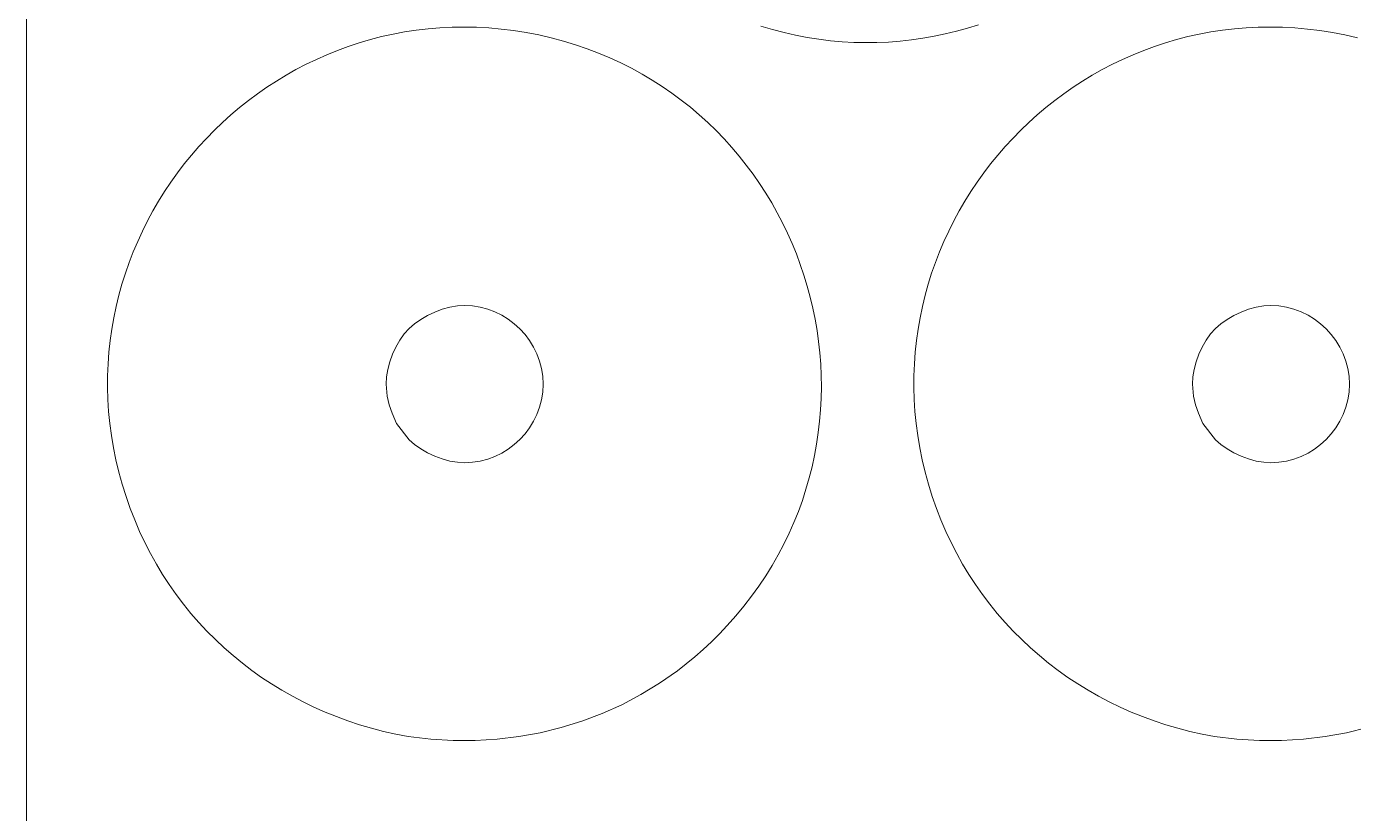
# Model space of a CAD drawing. Header units: centimetres. Extents: x -43.9 to 43.9, y -33.6 to 33.6.
# Drawn here: x -25.08 to -18.25, y -24.14 to -20.09 of the extents above; entities that cross this region are included whole.
import ezdxf

# ---------------------------------------------------------------- set-up
doc = ezdxf.new("R2010")
doc.units = ezdxf.units.CM
doc.header["$MEASUREMENT"] = 0
doc.layers.add('Camada 1', color=7, linetype='Continuous')

msp = doc.modelspace()

# ---------------------------------------------------------------- linework, layer by layer
at = {"layer": 'Camada 1', "color": 4, "lineweight": 9}
msp.add_open_spline([(-25.07839, 11.64976), (-25.07839, 11.64976), (-25.07839, -33.57024), (-25.07839, -33.57024)], degree=3, dxfattribs=at)
at = {"layer": 'Camada 1', "color": 3, "lineweight": 9}
for points in [[(-21.23704, -20.10467), (-21.23704, -20.10467), (-21.29642, -20.08676), (-21.29642, -20.08676)], [(-20.17673, -20.08002), (-20.17673, -20.08002), (-20.2329, -20.09745), (-20.2329, -20.09745)], [(-23.36489, -20.17287), (-23.36489, -20.17287), (-23.30761, -20.15606), (-23.30761, -20.15606)], [(-23.30761, -20.15606), (-23.30761, -20.15606), (-23.24958, -20.1411), (-23.24958, -20.1411)], [(-23.24958, -20.1411), (-23.24958, -20.1411), (-23.19081, -20.12805), (-23.19081, -20.12805)], [(-23.19081, -20.12805), (-23.19081, -20.12805), (-23.13136, -20.11692), (-23.13136, -20.11692)], [(-23.13136, -20.11692), (-23.13136, -20.11692), (-23.07124, -20.10777), (-23.07124, -20.10777)], [(-23.07124, -20.10777), (-23.07124, -20.10777), (-23.01051, -20.10062), (-23.01051, -20.10062)], [(-23.01051, -20.10062), (-23.01051, -20.10062), (-22.94916, -20.09552), (-22.94916, -20.09552)], [(-22.94916, -20.09552), (-22.94916, -20.09552), (-22.88725, -20.09249), (-22.88725, -20.09249)], [(-22.88725, -20.09249), (-22.88725, -20.09249), (-22.82482, -20.09159), (-22.82482, -20.09159)], [(-22.82482, -20.09159), (-22.82482, -20.09159), (-22.76188, -20.09283), (-22.76188, -20.09283)], [(-22.76188, -20.09283), (-22.76188, -20.09283), (-22.69848, -20.09626), (-22.69848, -20.09626)], [(-22.69848, -20.09626), (-22.69848, -20.09626), (-22.63463, -20.10193), (-22.63463, -20.10193)], [(-22.63463, -20.10193), (-22.63463, -20.10193), (-22.57038, -20.10985), (-22.57038, -20.10985)], [(-22.57038, -20.10985), (-22.57038, -20.10985), (-22.50578, -20.12008), (-22.50578, -20.12008)], [(-22.50578, -20.12008), (-22.50578, -20.12008), (-22.44083, -20.13264), (-22.44083, -20.13264)], [(-22.44083, -20.13264), (-22.44083, -20.13264), (-22.37658, -20.14735), (-22.37658, -20.14735)], [(-22.37658, -20.14735), (-22.37658, -20.14735), (-22.31357, -20.16408), (-22.31357, -20.16408)], [(-21.17745, -20.12042), (-21.17745, -20.12042), (-21.23704, -20.10467), (-21.23704, -20.10467)], [(-21.1177, -20.13402), (-21.1177, -20.13402), (-21.17745, -20.12042), (-21.17745, -20.12042)], [(-21.05783, -20.14553), (-21.05783, -20.14553), (-21.1177, -20.13402), (-21.1177, -20.13402)], [(-20.99789, -20.15493), (-20.99789, -20.15493), (-21.05783, -20.14553), (-21.05783, -20.14553)], [(-20.93794, -20.16227), (-20.93794, -20.16227), (-20.99789, -20.15493), (-20.99789, -20.15493)], [(-20.52131, -20.15768), (-20.52131, -20.15768), (-20.58018, -20.16417), (-20.58018, -20.16417)], [(-20.46277, -20.14932), (-20.46277, -20.14932), (-20.52131, -20.15768), (-20.52131, -20.15768)], [(-20.40462, -20.13908), (-20.40462, -20.13908), (-20.46277, -20.14932), (-20.46277, -20.14932)], [(-20.3469, -20.12701), (-20.3469, -20.12701), (-20.40462, -20.13908), (-20.40462, -20.13908)], [(-20.28964, -20.11313), (-20.28964, -20.11313), (-20.3469, -20.12701), (-20.3469, -20.12701)], [(-20.2329, -20.09745), (-20.2329, -20.09745), (-20.28964, -20.11313), (-20.28964, -20.11313)], [(-19.21282, -20.17287), (-19.21282, -20.17287), (-19.15555, -20.15606), (-19.15555, -20.15606)], [(-19.15555, -20.15606), (-19.15555, -20.15606), (-19.09751, -20.1411), (-19.09751, -20.1411)], [(-19.09751, -20.1411), (-19.09751, -20.1411), (-19.03875, -20.12805), (-19.03875, -20.12805)], [(-19.03875, -20.12805), (-19.03875, -20.12805), (-18.9793, -20.11692), (-18.9793, -20.11692)], [(-18.9793, -20.11692), (-18.9793, -20.11692), (-18.91918, -20.10777), (-18.91918, -20.10777)], [(-18.91918, -20.10777), (-18.91918, -20.10777), (-18.85843, -20.10062), (-18.85843, -20.10062)], [(-18.85843, -20.10062), (-18.85843, -20.10062), (-18.79708, -20.09552), (-18.79708, -20.09552)], [(-18.79708, -20.09552), (-18.79708, -20.09552), (-18.73518, -20.09249), (-18.73518, -20.09249)], [(-18.73518, -20.09249), (-18.73518, -20.09249), (-18.67274, -20.09159), (-18.67274, -20.09159)], [(-18.67274, -20.09159), (-18.67274, -20.09159), (-18.6098, -20.09283), (-18.6098, -20.09283)], [(-18.6098, -20.09283), (-18.6098, -20.09283), (-18.5464, -20.09626), (-18.5464, -20.09626)], [(-18.5464, -20.09626), (-18.5464, -20.09626), (-18.48256, -20.10193), (-18.48256, -20.10193)], [(-18.48256, -20.10193), (-18.48256, -20.10193), (-18.41832, -20.10985), (-18.41832, -20.10985)], [(-18.41832, -20.10985), (-18.41832, -20.10985), (-18.35371, -20.12008), (-18.35371, -20.12008)], [(-18.35371, -20.12008), (-18.35371, -20.12008), (-18.28876, -20.13264), (-18.28876, -20.13264)], [(-18.28876, -20.13264), (-18.28876, -20.13264), (-18.22452, -20.14735), (-18.22452, -20.14735)], [(-23.53184, -20.23409), (-23.53184, -20.23409), (-23.47703, -20.21192), (-23.47703, -20.21192)], [(-23.47703, -20.21192), (-23.47703, -20.21192), (-23.42138, -20.1915), (-23.42138, -20.1915)], [(-23.42138, -20.1915), (-23.42138, -20.1915), (-23.36489, -20.17287), (-23.36489, -20.17287)], [(-22.31357, -20.16408), (-22.31357, -20.16408), (-22.25181, -20.18278), (-22.25181, -20.18278)], [(-22.25181, -20.18278), (-22.25181, -20.18278), (-22.19131, -20.2034), (-22.19131, -20.2034)], [(-22.19131, -20.2034), (-22.19131, -20.2034), (-22.13209, -20.22589), (-22.13209, -20.22589)], [(-22.13209, -20.22589), (-22.13209, -20.22589), (-22.07418, -20.2502), (-22.07418, -20.2502)], [(-20.878, -20.16757), (-20.878, -20.16757), (-20.93794, -20.16227), (-20.93794, -20.16227)], [(-20.81812, -20.17084), (-20.81812, -20.17084), (-20.878, -20.16757), (-20.878, -20.16757)], [(-20.75836, -20.17212), (-20.75836, -20.17212), (-20.81812, -20.17084), (-20.81812, -20.17084)], [(-20.69875, -20.17141), (-20.69875, -20.17141), (-20.75836, -20.17212), (-20.75836, -20.17212)], [(-20.63935, -20.16876), (-20.63935, -20.16876), (-20.69875, -20.17141), (-20.69875, -20.17141)], [(-20.58018, -20.16417), (-20.58018, -20.16417), (-20.63935, -20.16876), (-20.63935, -20.16876)], [(-19.37977, -20.23409), (-19.37977, -20.23409), (-19.32497, -20.21192), (-19.32497, -20.21192)], [(-19.32497, -20.21192), (-19.32497, -20.21192), (-19.2693, -20.1915), (-19.2693, -20.1915)], [(-19.2693, -20.1915), (-19.2693, -20.1915), (-19.21282, -20.17287), (-19.21282, -20.17287)], [(-23.69079, -20.31071), (-23.69079, -20.31071), (-23.63875, -20.28352), (-23.63875, -20.28352)], [(-23.63875, -20.28352), (-23.63875, -20.28352), (-23.58575, -20.25797), (-23.58575, -20.25797)], [(-23.58575, -20.25797), (-23.58575, -20.25797), (-23.53184, -20.23409), (-23.53184, -20.23409)], [(-22.07418, -20.2502), (-22.07418, -20.2502), (-22.01758, -20.27631), (-22.01758, -20.27631)], [(-22.01758, -20.27631), (-22.01758, -20.27631), (-21.96231, -20.30413), (-21.96231, -20.30413)], [(-19.53872, -20.31071), (-19.53872, -20.31071), (-19.48668, -20.28352), (-19.48668, -20.28352)], [(-19.48668, -20.28352), (-19.48668, -20.28352), (-19.43369, -20.25797), (-19.43369, -20.25797)], [(-19.43369, -20.25797), (-19.43369, -20.25797), (-19.37977, -20.23409), (-19.37977, -20.23409)], [(-23.79188, -20.36987), (-23.79188, -20.36987), (-23.74184, -20.33951), (-23.74184, -20.33951)], [(-23.74184, -20.33951), (-23.74184, -20.33951), (-23.69079, -20.31071), (-23.69079, -20.31071)], [(-21.96231, -20.30413), (-21.96231, -20.30413), (-21.90837, -20.33366), (-21.90837, -20.33366)], [(-21.90837, -20.33366), (-21.90837, -20.33366), (-21.8558, -20.36481), (-21.8558, -20.36481)], [(-19.63981, -20.36987), (-19.63981, -20.36987), (-19.58978, -20.33951), (-19.58978, -20.33951)], [(-19.58978, -20.33951), (-19.58978, -20.33951), (-19.53872, -20.31071), (-19.53872, -20.31071)], [(-23.88877, -20.43514), (-23.88877, -20.43514), (-23.84086, -20.40176), (-23.84086, -20.40176)], [(-23.84086, -20.40176), (-23.84086, -20.40176), (-23.79188, -20.36987), (-23.79188, -20.36987)], [(-21.8558, -20.36481), (-21.8558, -20.36481), (-21.80461, -20.39755), (-21.80461, -20.39755)], [(-21.80461, -20.39755), (-21.80461, -20.39755), (-21.75481, -20.43184), (-21.75481, -20.43184)], [(-19.7367, -20.43514), (-19.7367, -20.43514), (-19.6888, -20.40176), (-19.6888, -20.40176)], [(-19.6888, -20.40176), (-19.6888, -20.40176), (-19.63981, -20.36987), (-19.63981, -20.36987)], [(-23.98119, -20.50622), (-23.98119, -20.50622), (-23.93555, -20.46997), (-23.93555, -20.46997)], [(-23.93555, -20.46997), (-23.93555, -20.46997), (-23.88877, -20.43514), (-23.88877, -20.43514)], [(-21.75481, -20.43184), (-21.75481, -20.43184), (-21.70641, -20.46763), (-21.70641, -20.46763)], [(-21.70641, -20.46763), (-21.70641, -20.46763), (-21.65943, -20.50486), (-21.65943, -20.50486)], [(-19.82912, -20.50622), (-19.82912, -20.50622), (-19.78349, -20.46997), (-19.78349, -20.46997)], [(-19.78349, -20.46997), (-19.78349, -20.46997), (-19.7367, -20.43514), (-19.7367, -20.43514)], [(-24.06889, -20.58283), (-24.06889, -20.58283), (-24.02565, -20.54386), (-24.02565, -20.54386)], [(-24.02565, -20.54386), (-24.02565, -20.54386), (-23.98119, -20.50622), (-23.98119, -20.50622)], [(-21.65943, -20.50486), (-21.65943, -20.50486), (-21.6139, -20.5435), (-21.6139, -20.5435)], [(-21.6139, -20.5435), (-21.6139, -20.5435), (-21.56981, -20.58349), (-21.56981, -20.58349)], [(-19.91683, -20.58283), (-19.91683, -20.58283), (-19.87358, -20.54386), (-19.87358, -20.54386)], [(-19.87358, -20.54386), (-19.87358, -20.54386), (-19.82912, -20.50622), (-19.82912, -20.50622)], [(-24.15162, -20.66467), (-24.15162, -20.66467), (-24.1109, -20.62311), (-24.1109, -20.62311)], [(-24.1109, -20.62311), (-24.1109, -20.62311), (-24.06889, -20.58283), (-24.06889, -20.58283)], [(-21.56981, -20.58349), (-21.56981, -20.58349), (-21.52719, -20.62479), (-21.52719, -20.62479)], [(-21.52719, -20.62479), (-21.52719, -20.62479), (-21.48607, -20.66736), (-21.48607, -20.66736)], [(-19.99954, -20.66467), (-19.99954, -20.66467), (-19.95882, -20.62311), (-19.95882, -20.62311)], [(-19.95882, -20.62311), (-19.95882, -20.62311), (-19.91683, -20.58283), (-19.91683, -20.58283)], [(-24.19102, -20.70746), (-24.19102, -20.70746), (-24.15162, -20.66467), (-24.15162, -20.66467)], [(-21.48607, -20.66736), (-21.48607, -20.66736), (-21.44644, -20.71113), (-21.44644, -20.71113)], [(-20.03896, -20.70746), (-20.03896, -20.70746), (-19.99954, -20.66467), (-19.99954, -20.66467)], [(-24.26579, -20.79659), (-24.26579, -20.79659), (-24.22909, -20.75144), (-24.22909, -20.75144)], [(-24.22909, -20.75144), (-24.22909, -20.75144), (-24.19102, -20.70746), (-24.19102, -20.70746)], [(-21.44644, -20.71113), (-21.44644, -20.71113), (-21.40834, -20.75607), (-21.40834, -20.75607)], [(-21.40834, -20.75607), (-21.40834, -20.75607), (-21.37176, -20.80214), (-21.37176, -20.80214)], [(-20.11371, -20.79659), (-20.11371, -20.79659), (-20.07702, -20.75144), (-20.07702, -20.75144)], [(-20.07702, -20.75144), (-20.07702, -20.75144), (-20.03896, -20.70746), (-20.03896, -20.70746)], [(-24.30107, -20.84287), (-24.30107, -20.84287), (-24.26579, -20.79659), (-24.26579, -20.79659)], [(-21.37176, -20.80214), (-21.37176, -20.80214), (-21.33672, -20.84927), (-21.33672, -20.84927)], [(-20.149, -20.84287), (-20.149, -20.84287), (-20.11371, -20.79659), (-20.11371, -20.79659)], [(-24.36728, -20.93863), (-24.36728, -20.93863), (-24.33492, -20.89022), (-24.33492, -20.89022)], [(-24.33492, -20.89022), (-24.33492, -20.89022), (-24.30107, -20.84287), (-24.30107, -20.84287)], [(-21.33672, -20.84927), (-21.33672, -20.84927), (-21.30326, -20.89743), (-21.30326, -20.89743)], [(-21.30326, -20.89743), (-21.30326, -20.89743), (-21.27137, -20.94657), (-21.27137, -20.94657)], [(-20.21522, -20.93863), (-20.21522, -20.93863), (-20.18284, -20.89022), (-20.18284, -20.89022)], [(-20.18284, -20.89022), (-20.18284, -20.89022), (-20.149, -20.84287), (-20.149, -20.84287)], [(-24.39815, -20.98805), (-24.39815, -20.98805), (-24.36728, -20.93863), (-24.36728, -20.93863)], [(-21.27137, -20.94657), (-21.27137, -20.94657), (-21.24107, -20.99663), (-21.24107, -20.99663)], [(-20.24608, -20.98805), (-20.24608, -20.98805), (-20.21522, -20.93863), (-20.21522, -20.93863)], [(-24.45524, -21.08978), (-24.45524, -21.08978), (-24.42747, -21.03845), (-24.42747, -21.03845)], [(-24.42747, -21.03845), (-24.42747, -21.03845), (-24.39815, -20.98805), (-24.39815, -20.98805)], [(-21.24107, -20.99663), (-21.24107, -20.99663), (-21.21239, -21.04759), (-21.21239, -21.04759)], [(-20.30316, -21.08978), (-20.30316, -21.08978), (-20.27541, -21.03845), (-20.27541, -21.03845)], [(-20.27541, -21.03845), (-20.27541, -21.03845), (-20.24608, -20.98805), (-20.24608, -20.98805)], [(-24.48139, -21.14202), (-24.48139, -21.14202), (-24.45524, -21.08978), (-24.45524, -21.08978)], [(-21.21239, -21.04759), (-21.21239, -21.04759), (-21.18533, -21.09938), (-21.18533, -21.09938)], [(-21.18533, -21.09938), (-21.18533, -21.09938), (-21.15991, -21.15195), (-21.15991, -21.15195)], [(-20.32932, -21.14202), (-20.32932, -21.14202), (-20.30316, -21.08978), (-20.30316, -21.08978)], [(-24.50591, -21.19513), (-24.50591, -21.19513), (-24.48139, -21.14202), (-24.48139, -21.14202)], [(-21.15991, -21.15195), (-21.15991, -21.15195), (-21.13615, -21.20527), (-21.13615, -21.20527)], [(-20.35384, -21.19513), (-20.35384, -21.19513), (-20.32932, -21.14202), (-20.32932, -21.14202)], [(-24.54991, -21.30379), (-24.54991, -21.30379), (-24.52877, -21.24907), (-24.52877, -21.24907)], [(-24.52877, -21.24907), (-24.52877, -21.24907), (-24.50591, -21.19513), (-24.50591, -21.19513)], [(-21.13615, -21.20527), (-21.13615, -21.20527), (-21.11406, -21.25929), (-21.11406, -21.25929)], [(-20.39785, -21.30379), (-20.39785, -21.30379), (-20.37669, -21.24907), (-20.37669, -21.24907)], [(-20.37669, -21.24907), (-20.37669, -21.24907), (-20.35384, -21.19513), (-20.35384, -21.19513)], [(-24.56935, -21.35928), (-24.56935, -21.35928), (-24.54991, -21.30379), (-24.54991, -21.30379)], [(-21.11406, -21.25929), (-21.11406, -21.25929), (-21.09367, -21.31396), (-21.09367, -21.31396)], [(-21.09367, -21.31396), (-21.09367, -21.31396), (-21.07497, -21.36922), (-21.07497, -21.36922)], [(-20.41727, -21.35928), (-20.41727, -21.35928), (-20.39785, -21.30379), (-20.39785, -21.30379)], [(-24.58699, -21.41549), (-24.58699, -21.41549), (-24.56935, -21.35928), (-24.56935, -21.35928)], [(-21.07497, -21.36922), (-21.07497, -21.36922), (-21.05799, -21.42503), (-21.05799, -21.42503)], [(-20.43493, -21.41549), (-20.43493, -21.41549), (-20.41727, -21.35928), (-20.41727, -21.35928)], [(-24.60286, -21.47237), (-24.60286, -21.47237), (-24.58699, -21.41549), (-24.58699, -21.41549)], [(-21.05799, -21.42503), (-21.05799, -21.42503), (-21.04276, -21.48137), (-21.04276, -21.48137)], [(-20.45079, -21.47237), (-20.45079, -21.47237), (-20.43493, -21.41549), (-20.43493, -21.41549)], [(-24.61689, -21.52991), (-24.61689, -21.52991), (-24.60286, -21.47237), (-24.60286, -21.47237)], [(-21.04276, -21.48137), (-21.04276, -21.48137), (-21.02926, -21.53815), (-21.02926, -21.53815)], [(-20.46482, -21.52991), (-20.46482, -21.52991), (-20.45079, -21.47237), (-20.45079, -21.47237)], [(-24.63933, -21.64675), (-24.63933, -21.64675), (-24.62906, -21.58804), (-24.62906, -21.58804)], [(-24.62906, -21.58804), (-24.62906, -21.58804), (-24.61689, -21.52991), (-24.61689, -21.52991)], [(-21.02926, -21.53815), (-21.02926, -21.53815), (-21.01754, -21.59534), (-21.01754, -21.59534)], [(-20.48725, -21.64675), (-20.48725, -21.64675), (-20.47698, -21.58804), (-20.47698, -21.58804)], [(-20.47698, -21.58804), (-20.47698, -21.58804), (-20.46482, -21.52991), (-20.46482, -21.52991)], [(-24.64767, -21.706), (-24.64767, -21.706), (-24.63933, -21.64675), (-24.63933, -21.64675)], [(-21.01754, -21.59534), (-21.01754, -21.59534), (-21.0076, -21.6529), (-21.0076, -21.6529)], [(-21.0076, -21.6529), (-21.0076, -21.6529), (-20.99946, -21.71079), (-20.99946, -21.71079)], [(-20.49561, -21.706), (-20.49561, -21.706), (-20.48725, -21.64675), (-20.48725, -21.64675)], [(-24.65406, -21.76575), (-24.65406, -21.76575), (-24.64767, -21.706), (-24.64767, -21.706)], [(-20.99946, -21.71079), (-20.99946, -21.71079), (-20.99313, -21.76894), (-20.99313, -21.76894)], [(-20.502, -21.76575), (-20.502, -21.76575), (-20.49561, -21.706), (-20.49561, -21.706)], [(-24.65845, -21.82595), (-24.65845, -21.82595), (-24.65406, -21.76575), (-24.65406, -21.76575)], [(-20.99313, -21.76894), (-20.99313, -21.76894), (-20.98864, -21.82731), (-20.98864, -21.82731)], [(-20.50639, -21.82595), (-20.50639, -21.82595), (-20.502, -21.76575), (-20.502, -21.76575)], [(-24.66083, -21.88658), (-24.66083, -21.88658), (-24.65845, -21.82595), (-24.65845, -21.82595)], [(-20.98864, -21.82731), (-20.98864, -21.82731), (-20.98597, -21.88587), (-20.98597, -21.88587)], [(-20.50876, -21.88658), (-20.50876, -21.88658), (-20.50639, -21.82595), (-20.50639, -21.82595)], [(-24.66114, -21.94761), (-24.66114, -21.94761), (-24.66083, -21.88658), (-24.66083, -21.88658)], [(-20.98597, -21.88587), (-20.98597, -21.88587), (-20.98518, -21.94455), (-20.98518, -21.94455)], [(-20.50908, -21.94761), (-20.50908, -21.94761), (-20.50876, -21.88658), (-20.50876, -21.88658)], [(-24.65937, -22.00898), (-24.65937, -22.00898), (-24.66114, -21.94761), (-24.66114, -21.94761)], [(-20.98627, -22.00331), (-20.98627, -22.00331), (-20.98923, -22.06211), (-20.98923, -22.06211)], [(-20.98518, -21.94455), (-20.98518, -21.94455), (-20.98627, -22.00331), (-20.98627, -22.00331)], [(-20.50729, -22.00898), (-20.50729, -22.00898), (-20.50908, -21.94761), (-20.50908, -21.94761)], [(-24.65547, -22.07067), (-24.65547, -22.07067), (-24.65937, -22.00898), (-24.65937, -22.00898)], [(-24.64942, -22.13263), (-24.64942, -22.13263), (-24.65547, -22.07067), (-24.65547, -22.07067)], [(-20.98923, -22.06211), (-20.98923, -22.06211), (-20.99411, -22.1209), (-20.99411, -22.1209)], [(-20.5034, -22.07067), (-20.5034, -22.07067), (-20.50729, -22.00898), (-20.50729, -22.00898)], [(-20.49734, -22.13263), (-20.49734, -22.13263), (-20.5034, -22.07067), (-20.5034, -22.07067)], [(-24.64119, -22.19484), (-24.64119, -22.19484), (-24.64942, -22.13263), (-24.64942, -22.13263)], [(-20.99411, -22.1209), (-20.99411, -22.1209), (-21.00092, -22.17963), (-21.00092, -22.17963)], [(-20.48911, -22.19484), (-20.48911, -22.19484), (-20.49734, -22.13263), (-20.49734, -22.13263)], [(-24.63073, -22.25725), (-24.63073, -22.25725), (-24.64119, -22.19484), (-24.64119, -22.19484)], [(-21.00092, -22.17963), (-21.00092, -22.17963), (-21.00966, -22.23825), (-21.00966, -22.23825)], [(-20.47866, -22.25725), (-20.47866, -22.25725), (-20.48911, -22.19484), (-20.48911, -22.19484)], [(-24.61802, -22.31983), (-24.61802, -22.31983), (-24.63073, -22.25725), (-24.63073, -22.25725)], [(-21.00966, -22.23825), (-21.00966, -22.23825), (-21.02036, -22.29672), (-21.02036, -22.29672)], [(-20.46595, -22.31983), (-20.46595, -22.31983), (-20.47866, -22.25725), (-20.47866, -22.25725)], [(-24.60302, -22.38254), (-24.60302, -22.38254), (-24.61802, -22.31983), (-24.61802, -22.31983)], [(-21.02036, -22.29672), (-21.02036, -22.29672), (-21.03302, -22.35499), (-21.03302, -22.35499)], [(-20.45096, -22.38254), (-20.45096, -22.38254), (-20.46595, -22.31983), (-20.46595, -22.31983)], [(-24.58572, -22.44534), (-24.58572, -22.44534), (-24.60302, -22.38254), (-24.60302, -22.38254)], [(-21.04767, -22.413), (-21.04767, -22.413), (-21.06433, -22.47073), (-21.06433, -22.47073)], [(-21.03302, -22.35499), (-21.03302, -22.35499), (-21.04767, -22.413), (-21.04767, -22.413)], [(-20.43366, -22.44534), (-20.43366, -22.44534), (-20.45096, -22.38254), (-20.45096, -22.38254)], [(-24.56606, -22.5082), (-24.56606, -22.5082), (-24.58572, -22.44534), (-24.58572, -22.44534)], [(-21.06433, -22.47073), (-21.06433, -22.47073), (-21.08299, -22.52812), (-21.08299, -22.52812)], [(-20.414, -22.5082), (-20.414, -22.5082), (-20.43366, -22.44534), (-20.43366, -22.44534)], [(-24.54467, -22.56925), (-24.54467, -22.56925), (-24.56606, -22.5082), (-24.56606, -22.5082)], [(-21.08299, -22.52812), (-21.08299, -22.52812), (-21.1037, -22.58511), (-21.1037, -22.58511)], [(-20.3926, -22.56925), (-20.3926, -22.56925), (-20.414, -22.5082), (-20.414, -22.5082)], [(-24.52135, -22.6291), (-24.52135, -22.6291), (-24.54467, -22.56925), (-24.54467, -22.56925)], [(-21.1037, -22.58511), (-21.1037, -22.58511), (-21.12645, -22.64167), (-21.12645, -22.64167)], [(-20.36928, -22.6291), (-20.36928, -22.6291), (-20.3926, -22.56925), (-20.3926, -22.56925)], [(-24.49616, -22.68774), (-24.49616, -22.68774), (-24.52135, -22.6291), (-24.52135, -22.6291)], [(-21.12645, -22.64167), (-21.12645, -22.64167), (-21.15126, -22.69775), (-21.15126, -22.69775)], [(-20.3441, -22.68774), (-20.3441, -22.68774), (-20.36928, -22.6291), (-20.36928, -22.6291)], [(-24.46914, -22.74512), (-24.46914, -22.74512), (-24.49616, -22.68774), (-24.49616, -22.68774)], [(-24.4403, -22.80124), (-24.4403, -22.80124), (-24.46914, -22.74512), (-24.46914, -22.74512)], [(-21.17816, -22.7533), (-21.17816, -22.7533), (-21.20714, -22.80826), (-21.20714, -22.80826)], [(-21.15126, -22.69775), (-21.15126, -22.69775), (-21.17816, -22.7533), (-21.17816, -22.7533)], [(-20.31706, -22.74512), (-20.31706, -22.74512), (-20.3441, -22.68774), (-20.3441, -22.68774)], [(-20.28823, -22.80124), (-20.28823, -22.80124), (-20.31706, -22.74512), (-20.31706, -22.74512)], [(-24.4097, -22.85607), (-24.4097, -22.85607), (-24.4403, -22.80124), (-24.4403, -22.80124)], [(-21.20714, -22.80826), (-21.20714, -22.80826), (-21.23824, -22.86261), (-21.23824, -22.86261)], [(-20.25763, -22.85607), (-20.25763, -22.85607), (-20.28823, -22.80124), (-20.28823, -22.80124)], [(-24.37736, -22.90957), (-24.37736, -22.90957), (-24.4097, -22.85607), (-24.4097, -22.85607)], [(-21.23824, -22.86261), (-21.23824, -22.86261), (-21.27146, -22.91628), (-21.27146, -22.91628)], [(-20.2253, -22.90957), (-20.2253, -22.90957), (-20.25763, -22.85607), (-20.25763, -22.85607)], [(-24.34333, -22.96173), (-24.34333, -22.96173), (-24.37736, -22.90957), (-24.37736, -22.90957)], [(-21.27146, -22.91628), (-21.27146, -22.91628), (-21.30683, -22.96923), (-21.30683, -22.96923)], [(-20.19126, -22.96173), (-20.19126, -22.96173), (-20.2253, -22.90957), (-20.2253, -22.90957)], [(-24.30765, -23.01251), (-24.30765, -23.01251), (-24.34333, -22.96173), (-24.34333, -22.96173)], [(-24.27035, -23.0619), (-24.27035, -23.0619), (-24.30765, -23.01251), (-24.30765, -23.01251)], [(-21.34435, -23.02142), (-21.34435, -23.02142), (-21.38405, -23.07279), (-21.38405, -23.07279)], [(-21.30683, -22.96923), (-21.30683, -22.96923), (-21.34435, -23.02142), (-21.34435, -23.02142)], [(-20.15558, -23.01251), (-20.15558, -23.01251), (-20.19126, -22.96173), (-20.19126, -22.96173)], [(-20.11827, -23.0619), (-20.11827, -23.0619), (-20.15558, -23.01251), (-20.15558, -23.01251)], [(-24.23146, -23.10986), (-24.23146, -23.10986), (-24.27035, -23.0619), (-24.27035, -23.0619)], [(-21.38405, -23.07279), (-21.38405, -23.07279), (-21.42594, -23.1233), (-21.42594, -23.1233)], [(-20.07938, -23.10986), (-20.07938, -23.10986), (-20.11827, -23.0619), (-20.11827, -23.0619)], [(-24.19101, -23.15637), (-24.19101, -23.15637), (-24.23146, -23.10986), (-24.23146, -23.10986)], [(-24.14906, -23.20141), (-24.14906, -23.20141), (-24.19101, -23.15637), (-24.19101, -23.15637)], [(-21.42594, -23.1233), (-21.42594, -23.1233), (-21.47003, -23.17291), (-21.47003, -23.17291)], [(-20.03894, -23.15637), (-20.03894, -23.15637), (-20.07938, -23.10986), (-20.07938, -23.10986)], [(-19.997, -23.20141), (-19.997, -23.20141), (-20.03894, -23.15637), (-20.03894, -23.15637)], [(-24.10564, -23.24497), (-24.10564, -23.24497), (-24.14906, -23.20141), (-24.14906, -23.20141)], [(-21.51043, -23.21552), (-21.51043, -23.21552), (-21.5518, -23.25656), (-21.5518, -23.25656)], [(-21.47003, -23.17291), (-21.47003, -23.17291), (-21.51043, -23.21552), (-21.51043, -23.21552)], [(-19.95356, -23.24497), (-19.95356, -23.24497), (-19.997, -23.20141), (-19.997, -23.20141)], [(-24.06078, -23.28699), (-24.06078, -23.28699), (-24.10564, -23.24497), (-24.10564, -23.24497)], [(-24.01451, -23.32746), (-24.01451, -23.32746), (-24.06078, -23.28699), (-24.06078, -23.28699)], [(-21.59413, -23.29603), (-21.59413, -23.29603), (-21.63736, -23.33395), (-21.63736, -23.33395)], [(-21.5518, -23.25656), (-21.5518, -23.25656), (-21.59413, -23.29603), (-21.59413, -23.29603)], [(-19.9087, -23.28699), (-19.9087, -23.28699), (-19.95356, -23.24497), (-19.95356, -23.24497)], [(-19.86243, -23.32746), (-19.86243, -23.32746), (-19.9087, -23.28699), (-19.9087, -23.28699)], [(-23.96687, -23.36635), (-23.96687, -23.36635), (-24.01451, -23.32746), (-24.01451, -23.32746)], [(-23.9179, -23.40366), (-23.9179, -23.40366), (-23.96687, -23.36635), (-23.96687, -23.36635)], [(-21.63736, -23.33395), (-21.63736, -23.33395), (-21.7265, -23.40504), (-21.7265, -23.40504)], [(-19.8148, -23.36635), (-19.8148, -23.36635), (-19.86243, -23.32746), (-19.86243, -23.32746)], [(-19.76584, -23.40366), (-19.76584, -23.40366), (-19.8148, -23.36635), (-19.8148, -23.36635)], [(-23.86765, -23.43932), (-23.86765, -23.43932), (-23.9179, -23.40366), (-23.9179, -23.40366)], [(-21.7265, -23.40504), (-21.7265, -23.40504), (-21.81898, -23.46981), (-21.81898, -23.46981)], [(-19.71559, -23.43932), (-19.71559, -23.43932), (-19.76584, -23.40366), (-19.76584, -23.40366)], [(-23.81614, -23.47334), (-23.81614, -23.47334), (-23.86765, -23.43932), (-23.86765, -23.43932)], [(-23.76341, -23.50569), (-23.76341, -23.50569), (-23.81614, -23.47334), (-23.81614, -23.47334)], [(-23.7095, -23.53633), (-23.7095, -23.53633), (-23.76341, -23.50569), (-23.76341, -23.50569)], [(-21.81898, -23.46981), (-21.81898, -23.46981), (-21.91461, -23.52824), (-21.91461, -23.52824)], [(-19.66407, -23.47334), (-19.66407, -23.47334), (-19.71559, -23.43932), (-19.71559, -23.43932)], [(-19.61134, -23.50569), (-19.61134, -23.50569), (-19.66407, -23.47334), (-19.66407, -23.47334)], [(-19.55742, -23.53633), (-19.55742, -23.53633), (-19.61134, -23.50569), (-19.61134, -23.50569)], [(-23.65444, -23.56525), (-23.65444, -23.56525), (-23.7095, -23.53633), (-23.7095, -23.53633)], [(-23.59827, -23.59241), (-23.59827, -23.59241), (-23.65444, -23.56525), (-23.65444, -23.56525)], [(-21.91461, -23.52824), (-21.91461, -23.52824), (-22.01317, -23.58028), (-22.01317, -23.58028)], [(-19.50236, -23.56525), (-19.50236, -23.56525), (-19.55742, -23.53633), (-19.55742, -23.53633)], [(-19.44619, -23.59241), (-19.44619, -23.59241), (-19.50236, -23.56525), (-19.50236, -23.56525)], [(-23.54102, -23.6178), (-23.54102, -23.6178), (-23.59827, -23.59241), (-23.59827, -23.59241)], [(-23.48274, -23.64138), (-23.48274, -23.64138), (-23.54102, -23.6178), (-23.54102, -23.6178)], [(-23.42346, -23.66313), (-23.42346, -23.66313), (-23.48274, -23.64138), (-23.48274, -23.64138)], [(-22.11445, -23.62591), (-22.11445, -23.62591), (-22.21823, -23.66512), (-22.21823, -23.66512)], [(-22.01317, -23.58028), (-22.01317, -23.58028), (-22.11445, -23.62591), (-22.11445, -23.62591)], [(-19.38895, -23.6178), (-19.38895, -23.6178), (-19.44619, -23.59241), (-19.44619, -23.59241)], [(-19.33067, -23.64138), (-19.33067, -23.64138), (-19.38895, -23.6178), (-19.38895, -23.6178)], [(-19.27139, -23.66313), (-19.27139, -23.66313), (-19.33067, -23.64138), (-19.33067, -23.64138)], [(-23.36321, -23.68304), (-23.36321, -23.68304), (-23.42346, -23.66313), (-23.42346, -23.66313)], [(-23.30204, -23.70106), (-23.30204, -23.70106), (-23.36321, -23.68304), (-23.36321, -23.68304)], [(-23.23997, -23.71718), (-23.23997, -23.71718), (-23.30204, -23.70106), (-23.30204, -23.70106)], [(-22.32432, -23.69786), (-22.32432, -23.69786), (-22.43247, -23.7241), (-22.43247, -23.7241)], [(-22.21823, -23.66512), (-22.21823, -23.66512), (-22.32432, -23.69786), (-22.32432, -23.69786)], [(-19.21114, -23.68304), (-19.21114, -23.68304), (-19.27139, -23.66313), (-19.27139, -23.66313)], [(-19.14997, -23.70106), (-19.14997, -23.70106), (-19.21114, -23.68304), (-19.21114, -23.68304)], [(-19.08791, -23.71718), (-19.08791, -23.71718), (-19.14997, -23.70106), (-19.14997, -23.70106)], [(-18.17224, -23.69786), (-18.17224, -23.69786), (-18.28041, -23.7241), (-18.28041, -23.7241)], [(-23.17706, -23.73137), (-23.17706, -23.73137), (-23.23997, -23.71718), (-23.23997, -23.71718)], [(-23.11332, -23.74361), (-23.11332, -23.74361), (-23.17706, -23.73137), (-23.17706, -23.73137)], [(-22.99712, -23.75693), (-22.99712, -23.75693), (-23.11332, -23.74361), (-23.11332, -23.74361)], [(-22.88172, -23.76357), (-22.88172, -23.76357), (-22.99712, -23.75693), (-22.99712, -23.75693)], [(-22.76734, -23.76359), (-22.76734, -23.76359), (-22.88172, -23.76357), (-22.88172, -23.76357)], [(-22.65421, -23.757), (-22.65421, -23.757), (-22.76734, -23.76359), (-22.76734, -23.76359)], [(-22.54251, -23.74383), (-22.54251, -23.74383), (-22.65421, -23.757), (-22.65421, -23.757)], [(-22.43247, -23.7241), (-22.43247, -23.7241), (-22.54251, -23.74383), (-22.54251, -23.74383)], [(-19.02499, -23.73137), (-19.02499, -23.73137), (-19.08791, -23.71718), (-19.08791, -23.71718)], [(-18.96126, -23.74361), (-18.96126, -23.74361), (-19.02499, -23.73137), (-19.02499, -23.73137)], [(-18.84505, -23.75693), (-18.84505, -23.75693), (-18.96126, -23.74361), (-18.96126, -23.74361)], [(-18.72965, -23.76357), (-18.72965, -23.76357), (-18.84505, -23.75693), (-18.84505, -23.75693)], [(-18.61528, -23.76359), (-18.61528, -23.76359), (-18.72965, -23.76357), (-18.72965, -23.76357)], [(-18.50214, -23.757), (-18.50214, -23.757), (-18.61528, -23.76359), (-18.61528, -23.76359)], [(-18.39045, -23.74383), (-18.39045, -23.74383), (-18.50214, -23.757), (-18.50214, -23.757)], [(-18.28041, -23.7241), (-18.28041, -23.7241), (-18.39045, -23.74383), (-18.39045, -23.74383)]]:
    msp.add_open_spline(points, degree=3, dxfattribs=at)
at = {"layer": 'Camada 1', "lineweight": 9}
for points in [[(-23.01319, -21.57614), (-23.01319, -21.57614), (-23.04829, -21.59632), (-23.04829, -21.59632)], [(-22.97588, -21.5588), (-22.97588, -21.5588), (-23.01319, -21.57614), (-23.01319, -21.57614)], [(-22.93724, -21.54467), (-22.93724, -21.54467), (-22.97588, -21.5588), (-22.97588, -21.5588)], [(-22.89815, -21.53413), (-22.89815, -21.53413), (-22.93724, -21.54467), (-22.93724, -21.54467)], [(-22.85951, -21.52753), (-22.85951, -21.52753), (-22.89815, -21.53413), (-22.89815, -21.53413)], [(-22.82219, -21.52525), (-22.82219, -21.52525), (-22.85951, -21.52753), (-22.85951, -21.52753)], [(-22.7815, -21.52738), (-22.7815, -21.52738), (-22.82219, -21.52525), (-22.82219, -21.52525)], [(-22.74183, -21.53363), (-22.74183, -21.53363), (-22.7815, -21.52738), (-22.7815, -21.52738)], [(-22.7034, -21.54379), (-22.7034, -21.54379), (-22.74183, -21.53363), (-22.74183, -21.53363)], [(-22.66644, -21.55762), (-22.66644, -21.55762), (-22.7034, -21.54379), (-22.7034, -21.54379)], [(-22.63116, -21.57491), (-22.63116, -21.57491), (-22.66644, -21.55762), (-22.66644, -21.55762)], [(-22.59778, -21.59543), (-22.59778, -21.59543), (-22.63116, -21.57491), (-22.63116, -21.57491)], [(-18.86112, -21.57614), (-18.86112, -21.57614), (-18.89621, -21.59632), (-18.89621, -21.59632)], [(-18.82381, -21.5588), (-18.82381, -21.5588), (-18.86112, -21.57614), (-18.86112, -21.57614)], [(-18.78516, -21.54467), (-18.78516, -21.54467), (-18.82381, -21.5588), (-18.82381, -21.5588)], [(-18.74608, -21.53413), (-18.74608, -21.53413), (-18.78516, -21.54467), (-18.78516, -21.54467)], [(-18.70743, -21.52753), (-18.70743, -21.52753), (-18.74608, -21.53413), (-18.74608, -21.53413)], [(-18.67012, -21.52525), (-18.67012, -21.52525), (-18.70743, -21.52753), (-18.70743, -21.52753)], [(-18.62943, -21.52738), (-18.62943, -21.52738), (-18.67012, -21.52525), (-18.67012, -21.52525)], [(-18.58976, -21.53363), (-18.58976, -21.53363), (-18.62943, -21.52738), (-18.62943, -21.52738)], [(-18.55134, -21.54379), (-18.55134, -21.54379), (-18.58976, -21.53363), (-18.58976, -21.53363)], [(-18.51436, -21.55762), (-18.51436, -21.55762), (-18.55134, -21.54379), (-18.55134, -21.54379)], [(-18.47909, -21.57491), (-18.47909, -21.57491), (-18.51436, -21.55762), (-18.51436, -21.55762)], [(-18.44571, -21.59543), (-18.44571, -21.59543), (-18.47909, -21.57491), (-18.47909, -21.57491)], [(-23.10828, -21.64376), (-23.10828, -21.64376), (-23.13305, -21.67175), (-23.13305, -21.67175)], [(-23.08027, -21.61899), (-23.08027, -21.61899), (-23.10828, -21.64376), (-23.10828, -21.64376)], [(-23.04829, -21.59632), (-23.04829, -21.59632), (-23.08027, -21.61899), (-23.08027, -21.61899)], [(-22.56654, -21.61896), (-22.56654, -21.61896), (-22.59778, -21.59543), (-22.59778, -21.59543)], [(-22.53763, -21.6453), (-22.53763, -21.6453), (-22.56654, -21.61896), (-22.56654, -21.61896)], [(-22.51131, -21.67419), (-22.51131, -21.67419), (-22.53763, -21.6453), (-22.53763, -21.6453)], [(-18.95621, -21.64376), (-18.95621, -21.64376), (-18.98099, -21.67175), (-18.98099, -21.67175)], [(-18.92821, -21.61899), (-18.92821, -21.61899), (-18.95621, -21.64376), (-18.95621, -21.64376)], [(-18.89621, -21.59632), (-18.89621, -21.59632), (-18.92821, -21.61899), (-18.92821, -21.61899)], [(-18.41446, -21.61896), (-18.41446, -21.61896), (-18.44571, -21.59543), (-18.44571, -21.59543)], [(-18.38557, -21.6453), (-18.38557, -21.6453), (-18.41446, -21.61896), (-18.41446, -21.61896)], [(-18.35924, -21.67419), (-18.35924, -21.67419), (-18.38557, -21.6453), (-18.38557, -21.6453)], [(-23.15572, -21.70375), (-23.15572, -21.70375), (-23.1759, -21.73885), (-23.1759, -21.73885)], [(-23.13305, -21.67175), (-23.13305, -21.67175), (-23.15572, -21.70375), (-23.15572, -21.70375)], [(-22.48777, -21.70544), (-22.48777, -21.70544), (-22.51131, -21.67419), (-22.51131, -21.67419)], [(-22.46725, -21.73881), (-22.46725, -21.73881), (-22.48777, -21.70544), (-22.48777, -21.70544)], [(-19.00364, -21.70375), (-19.00364, -21.70375), (-19.02384, -21.73885), (-19.02384, -21.73885)], [(-18.98099, -21.67175), (-18.98099, -21.67175), (-19.00364, -21.70375), (-19.00364, -21.70375)], [(-18.33571, -21.70544), (-18.33571, -21.70544), (-18.35924, -21.67419), (-18.35924, -21.67419)], [(-18.31518, -21.73881), (-18.31518, -21.73881), (-18.33571, -21.70544), (-18.33571, -21.70544)], [(-23.19324, -21.77616), (-23.19324, -21.77616), (-23.20737, -21.8148), (-23.20737, -21.8148)], [(-23.1759, -21.73885), (-23.1759, -21.73885), (-23.19324, -21.77616), (-23.19324, -21.77616)], [(-22.44997, -21.77409), (-22.44997, -21.77409), (-22.46725, -21.73881), (-22.46725, -21.73881)], [(-22.43613, -21.81105), (-22.43613, -21.81105), (-22.44997, -21.77409), (-22.44997, -21.77409)], [(-19.04118, -21.77616), (-19.04118, -21.77616), (-19.0553, -21.8148), (-19.0553, -21.8148)], [(-19.02384, -21.73885), (-19.02384, -21.73885), (-19.04118, -21.77616), (-19.04118, -21.77616)], [(-18.29789, -21.77409), (-18.29789, -21.77409), (-18.31518, -21.73881), (-18.31518, -21.73881)], [(-18.28406, -21.81105), (-18.28406, -21.81105), (-18.29789, -21.77409), (-18.29789, -21.77409)], [(-23.21791, -21.85389), (-23.21791, -21.85389), (-23.22451, -21.89253), (-23.22451, -21.89253)], [(-23.20737, -21.8148), (-23.20737, -21.8148), (-23.21791, -21.85389), (-23.21791, -21.85389)], [(-22.42598, -21.84949), (-22.42598, -21.84949), (-22.43613, -21.81105), (-22.43613, -21.81105)], [(-22.41972, -21.88915), (-22.41972, -21.88915), (-22.42598, -21.84949), (-22.42598, -21.84949)], [(-19.06585, -21.85389), (-19.06585, -21.85389), (-19.07244, -21.89253), (-19.07244, -21.89253)], [(-19.0553, -21.8148), (-19.0553, -21.8148), (-19.06585, -21.85389), (-19.06585, -21.85389)], [(-18.27391, -21.84949), (-18.27391, -21.84949), (-18.28406, -21.81105), (-18.28406, -21.81105)], [(-18.26765, -21.88915), (-18.26765, -21.88915), (-18.27391, -21.84949), (-18.27391, -21.84949)], [(-23.22451, -21.89253), (-23.22451, -21.89253), (-23.22679, -21.92985), (-23.22679, -21.92985)], [(-23.22679, -21.92985), (-23.22679, -21.92985), (-23.22044, -21.99149), (-23.22044, -21.99149)], [(-22.41759, -21.92985), (-22.41759, -21.92985), (-22.41972, -21.88915), (-22.41972, -21.88915)], [(-22.41972, -21.97054), (-22.41972, -21.97054), (-22.41759, -21.92985), (-22.41759, -21.92985)], [(-19.07244, -21.89253), (-19.07244, -21.89253), (-19.07472, -21.92985), (-19.07472, -21.92985)], [(-19.07472, -21.92985), (-19.07472, -21.92985), (-19.06838, -21.99149), (-19.06838, -21.99149)], [(-18.26552, -21.92985), (-18.26552, -21.92985), (-18.26765, -21.88915), (-18.26765, -21.88915)], [(-18.26765, -21.97054), (-18.26765, -21.97054), (-18.26552, -21.92985), (-18.26552, -21.92985)], [(-23.22044, -21.99149), (-23.22044, -21.99149), (-23.21021, -22.03683), (-23.21021, -22.03683)], [(-22.42598, -22.0102), (-22.42598, -22.0102), (-22.41972, -21.97054), (-22.41972, -21.97054)], [(-19.06838, -21.99149), (-19.06838, -21.99149), (-19.05815, -22.03683), (-19.05815, -22.03683)], [(-18.27391, -22.0102), (-18.27391, -22.0102), (-18.26765, -21.97054), (-18.26765, -21.97054)], [(-23.21021, -22.03683), (-23.21021, -22.03683), (-23.19472, -22.07926), (-23.19472, -22.07926)], [(-22.44997, -22.0856), (-22.44997, -22.0856), (-22.43613, -22.04864), (-22.43613, -22.04864)], [(-22.43613, -22.04864), (-22.43613, -22.04864), (-22.42598, -22.0102), (-22.42598, -22.0102)], [(-19.05815, -22.03683), (-19.05815, -22.03683), (-19.04265, -22.07926), (-19.04265, -22.07926)], [(-18.29789, -22.0856), (-18.29789, -22.0856), (-18.28406, -22.04864), (-18.28406, -22.04864)], [(-18.28406, -22.04864), (-18.28406, -22.04864), (-18.27391, -22.0102), (-18.27391, -22.0102)], [(-23.19472, -22.07926), (-23.19472, -22.07926), (-23.17258, -22.13215), (-23.17258, -22.13215)], [(-23.17258, -22.13215), (-23.17258, -22.13215), (-23.10828, -22.21594), (-23.10828, -22.21594)], [(-22.48777, -22.15425), (-22.48777, -22.15425), (-22.46725, -22.12088), (-22.46725, -22.12088)], [(-22.46725, -22.12088), (-22.46725, -22.12088), (-22.44997, -22.0856), (-22.44997, -22.0856)], [(-19.04265, -22.07926), (-19.04265, -22.07926), (-19.02052, -22.13215), (-19.02052, -22.13215)], [(-19.02052, -22.13215), (-19.02052, -22.13215), (-18.95621, -22.21594), (-18.95621, -22.21594)], [(-18.33571, -22.15425), (-18.33571, -22.15425), (-18.31518, -22.12088), (-18.31518, -22.12088)], [(-18.31518, -22.12088), (-18.31518, -22.12088), (-18.29789, -22.0856), (-18.29789, -22.0856)], [(-22.53763, -22.21441), (-22.53763, -22.21441), (-22.51131, -22.1855), (-22.51131, -22.1855)], [(-22.51131, -22.1855), (-22.51131, -22.1855), (-22.48777, -22.15425), (-22.48777, -22.15425)], [(-18.38557, -22.21441), (-18.38557, -22.21441), (-18.35924, -22.1855), (-18.35924, -22.1855)], [(-18.35924, -22.1855), (-18.35924, -22.1855), (-18.33571, -22.15425), (-18.33571, -22.15425)], [(-23.10828, -22.21594), (-23.10828, -22.21594), (-23.08027, -22.24072), (-23.08027, -22.24072)], [(-23.08027, -22.24072), (-23.08027, -22.24072), (-23.04829, -22.26337), (-23.04829, -22.26337)], [(-23.04829, -22.26337), (-23.04829, -22.26337), (-23.01319, -22.28356), (-23.01319, -22.28356)], [(-22.63116, -22.28478), (-22.63116, -22.28478), (-22.59778, -22.26427), (-22.59778, -22.26427)], [(-22.59778, -22.26427), (-22.59778, -22.26427), (-22.56654, -22.24073), (-22.56654, -22.24073)], [(-22.56654, -22.24073), (-22.56654, -22.24073), (-22.53763, -22.21441), (-22.53763, -22.21441)], [(-18.95621, -22.21594), (-18.95621, -22.21594), (-18.92821, -22.24072), (-18.92821, -22.24072)], [(-18.92821, -22.24072), (-18.92821, -22.24072), (-18.89621, -22.26337), (-18.89621, -22.26337)], [(-18.89621, -22.26337), (-18.89621, -22.26337), (-18.86112, -22.28356), (-18.86112, -22.28356)], [(-18.47909, -22.28478), (-18.47909, -22.28478), (-18.44571, -22.26427), (-18.44571, -22.26427)], [(-18.44571, -22.26427), (-18.44571, -22.26427), (-18.41446, -22.24073), (-18.41446, -22.24073)], [(-18.41446, -22.24073), (-18.41446, -22.24073), (-18.38557, -22.21441), (-18.38557, -22.21441)], [(-23.01319, -22.28356), (-23.01319, -22.28356), (-22.97588, -22.30089), (-22.97588, -22.30089)], [(-22.97588, -22.30089), (-22.97588, -22.30089), (-22.93724, -22.31502), (-22.93724, -22.31502)], [(-22.93724, -22.31502), (-22.93724, -22.31502), (-22.89815, -22.32558), (-22.89815, -22.32558)], [(-22.89815, -22.32558), (-22.89815, -22.32558), (-22.85951, -22.33217), (-22.85951, -22.33217)], [(-22.85951, -22.33217), (-22.85951, -22.33217), (-22.82219, -22.33445), (-22.82219, -22.33445)], [(-22.82219, -22.33445), (-22.82219, -22.33445), (-22.7815, -22.33231), (-22.7815, -22.33231)], [(-22.7815, -22.33231), (-22.7815, -22.33231), (-22.74183, -22.32606), (-22.74183, -22.32606)], [(-22.74183, -22.32606), (-22.74183, -22.32606), (-22.7034, -22.3159), (-22.7034, -22.3159)], [(-22.7034, -22.3159), (-22.7034, -22.3159), (-22.66644, -22.30207), (-22.66644, -22.30207)], [(-22.66644, -22.30207), (-22.66644, -22.30207), (-22.63116, -22.28478), (-22.63116, -22.28478)], [(-18.86112, -22.28356), (-18.86112, -22.28356), (-18.82381, -22.30089), (-18.82381, -22.30089)], [(-18.82381, -22.30089), (-18.82381, -22.30089), (-18.78516, -22.31502), (-18.78516, -22.31502)], [(-18.78516, -22.31502), (-18.78516, -22.31502), (-18.74608, -22.32558), (-18.74608, -22.32558)], [(-18.74608, -22.32558), (-18.74608, -22.32558), (-18.70743, -22.33217), (-18.70743, -22.33217)], [(-18.70743, -22.33217), (-18.70743, -22.33217), (-18.67012, -22.33445), (-18.67012, -22.33445)], [(-18.67012, -22.33445), (-18.67012, -22.33445), (-18.62943, -22.33231), (-18.62943, -22.33231)], [(-18.62943, -22.33231), (-18.62943, -22.33231), (-18.58976, -22.32606), (-18.58976, -22.32606)], [(-18.58976, -22.32606), (-18.58976, -22.32606), (-18.55134, -22.3159), (-18.55134, -22.3159)], [(-18.55134, -22.3159), (-18.55134, -22.3159), (-18.51436, -22.30207), (-18.51436, -22.30207)], [(-18.51436, -22.30207), (-18.51436, -22.30207), (-18.47909, -22.28478), (-18.47909, -22.28478)]]:
    msp.add_open_spline(points, degree=3, dxfattribs=at)

doc.saveas('drawing.dxf')
